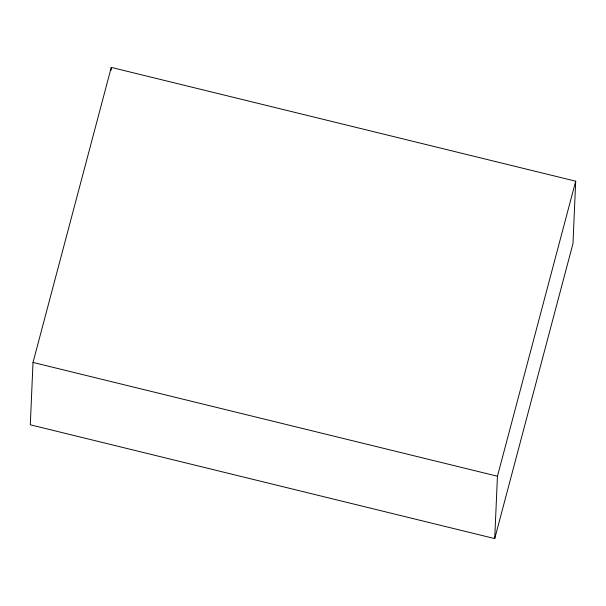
<?xml version="1.0" encoding="UTF-8"?>
<svg xmlns="http://www.w3.org/2000/svg" width="606" height="606" viewBox="0 0 606 606"><rect width="100%" height="100%" fill="white"/><g stroke="black" fill="none" stroke-linecap="round" stroke-linejoin="round"><path stroke-width="0.91" d="M33.019 362.433L30.3 424.798L494.723 538.598L572.981 243.567L575.7 181.202L111.277 67.402L33.019 362.433L497.443 476.233L494.723 538.598M111.156 70.235L111.277 67.402M497.443 476.233L575.7 181.202"/></g></svg>
